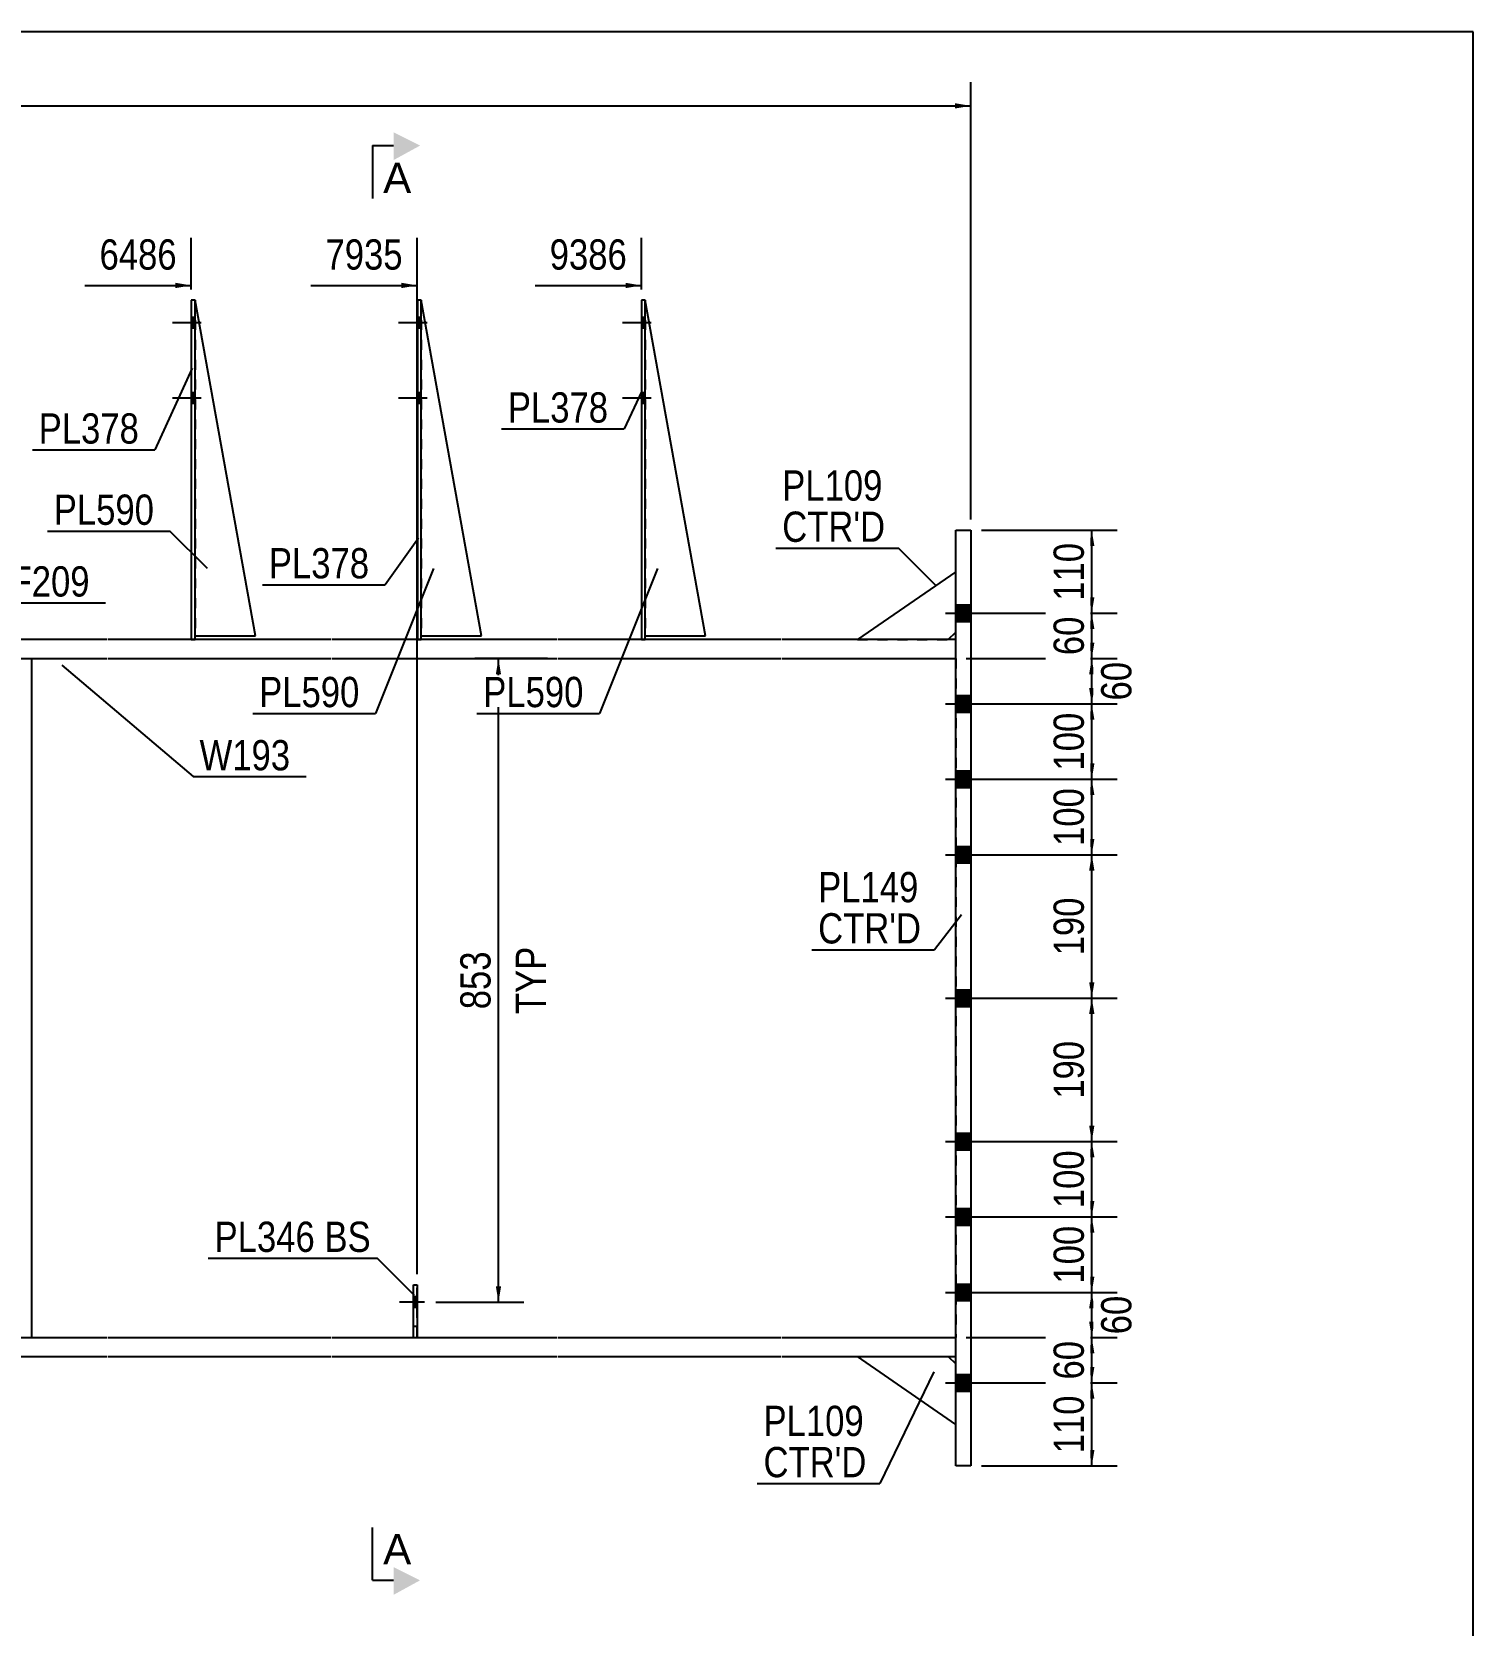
# Model space of a CAD drawing. Header units: millimetres. Extents: x -247 to 166, y -171 to 116.
# Drawn here: x 29.4 to 165.8, y -34.4 to 116.5 of the extents above; entities that cross this region are included whole.
import ezdxf

# ---------------------------------------------------------------- set-up
doc = ezdxf.new("R2010")
doc.units = ezdxf.units.MM
doc.linetypes.add('DXK_LINE_DOT1', pattern=[1.8814, 0.9407, -0.9407])
doc.linetypes.add('DXK_LINE_DOT2', pattern=[3.9198, 1.9599, -1.9599])
doc.styles.add('Arial', font='ARIAL.TTF', dxfattribs={"height": 0.2})
doc.styles.add('Arial Narrow', font='ARIALN.TTF', dxfattribs={"height": 0.2})

# ---------------------------------------------------------------- blocks, each defined once
blk = doc.blocks.new('Unknown-629050129-1210')
at = {"color": 5, "linetype": 'Continuous'}
for p, q in [((165.78, 116.47), (-244.22, 116.47)), ((165.78, -170.53), (165.78, 116.47))]:
    blk.add_line(p, q, dxfattribs=at)
blk = doc.blocks.new('Part-629050129-2109 - 1634')
at = {"color": 7, "linetype": 'DXK_LINE_DOT1'}
for p, q in [((65.48, -7.14), (65.48, -2.14)), ((65.48, -2.14), (65.83, -2.14)), ((65.83, -7.14), (65.83, -2.14)), ((65.48, -6.07), (65.83, -6.07))]:
    blk.add_line(p, q, dxfattribs=at)
blk = doc.blocks.new('Part-629050129-2190 - 1634')
at = {"color": 2, "linetype": 'Continuous'}
for p, q in [((66.21, 91.07), (65.85, 91.07)), ((65.85, 91.07), (65.85, 58.93)), ((66.21, 58.93), (66.21, 91.07))]:
    blk.add_line(p, q, dxfattribs=at)
at = {"color": 7, "linetype": 'DXK_LINE_DOT1'}
blk.add_line((65.85, 58.93), (66.21, 58.93), dxfattribs=at)
blk = doc.blocks.new('Bolt-629050129-2178 - 1634')
at = {"linetype": 'Continuous'}
for points in [[(116.8, 62.21), (116.8, 60.64), (118.23, 60.64), (118.23, 62.21)], [(116.8, 62.21), (116.8, 60.64), (118.23, 60.64), (118.23, 62.21)], [(116.8, 53.64), (116.8, 52.07), (118.23, 52.07), (118.23, 53.64)], [(116.8, 53.64), (116.8, 52.07), (118.23, 52.07), (118.23, 53.64)], [(116.8, 46.5), (116.8, 44.93), (118.23, 44.93), (118.23, 46.5)], [(116.8, 46.5), (116.8, 44.93), (118.23, 44.93), (118.23, 46.5)], [(116.8, 39.36), (116.8, 37.79), (118.23, 37.79), (118.23, 39.36)], [(116.8, 39.36), (116.8, 37.79), (118.23, 37.79), (118.23, 39.36)], [(116.8, 25.79), (116.8, 24.21), (118.23, 24.21), (118.23, 25.79)], [(116.8, 25.79), (116.8, 24.21), (118.23, 24.21), (118.23, 25.79)], [(116.8, 12.21), (116.8, 10.64), (118.23, 10.64), (118.23, 12.21)], [(116.8, 12.21), (116.8, 10.64), (118.23, 10.64), (118.23, 12.21)], [(116.8, 5.07), (116.8, 3.5), (118.23, 3.5), (118.23, 5.07)], [(116.8, 5.07), (116.8, 3.5), (118.23, 3.5), (118.23, 5.07)], [(116.8, -2.07), (116.8, -3.64), (118.23, -3.64), (118.23, -2.07)], [(116.8, -2.07), (116.8, -3.64), (118.23, -3.64), (118.23, -2.07)], [(116.8, -10.64), (116.8, -12.21), (118.23, -12.21), (118.23, -10.64)], [(116.8, -10.64), (116.8, -12.21), (118.23, -12.21), (118.23, -10.64)]]:
    blk.add_hatch(color=3, dxfattribs=at).paths.add_polyline_path(points)
at = {"color": 3, "linetype": 'Continuous'}
for p, q in [((116.8, 62.21), (118.23, 62.21)), ((116.8, 62.21), (118.23, 62.21)), ((115.84, 61.43), (122.52, 61.43)), ((115.84, 61.43), (122.52, 61.43)), ((116.8, 60.64), (118.23, 60.64)), ((116.8, 60.64), (118.23, 60.64)), ((115.84, 52.86), (122.52, 52.86)), ((115.84, 52.86), (122.52, 52.86)), ((116.8, 53.64), (118.23, 53.64)), ((116.8, 53.64), (118.23, 53.64)), ((116.8, 52.07), (118.23, 52.07)), ((116.8, 52.07), (118.23, 52.07)), ((115.84, 45.71), (122.52, 45.71)), ((115.84, 45.71), (122.52, 45.71)), ((116.8, 46.5), (118.23, 46.5)), ((116.8, 46.5), (118.23, 46.5)), ((116.8, 44.93), (118.23, 44.93)), ((116.8, 44.93), (118.23, 44.93)), ((116.8, 39.36), (118.23, 39.36)), ((116.8, 39.36), (118.23, 39.36)), ((115.84, 38.57), (122.52, 38.57)), ((115.84, 38.57), (122.52, 38.57)), ((116.8, 37.79), (118.23, 37.79)), ((116.8, 37.79), (118.23, 37.79)), ((116.8, 25.79), (118.23, 25.79)), ((116.8, 25.79), (118.23, 25.79)), ((115.84, 25), (122.52, 25)), ((115.84, 25), (122.52, 25)), ((116.8, 24.21), (118.23, 24.21)), ((116.8, 24.21), (118.23, 24.21)), ((116.8, 12.21), (118.23, 12.21)), ((116.8, 12.21), (118.23, 12.21)), ((115.84, 11.43), (122.52, 11.43)), ((115.84, 11.43), (122.52, 11.43)), ((116.8, 10.64), (118.23, 10.64)), ((116.8, 10.64), (118.23, 10.64)), ((116.8, 5.07), (118.23, 5.07)), ((116.8, 5.07), (118.23, 5.07)), ((115.84, 4.29), (122.52, 4.29)), ((115.84, 4.29), (122.52, 4.29)), ((116.8, 3.5), (118.23, 3.5)), ((116.8, 3.5), (118.23, 3.5)), ((115.84, -2.86), (122.52, -2.86)), ((115.84, -2.86), (122.52, -2.86)), ((116.8, -2.07), (118.23, -2.07)), ((116.8, -2.07), (118.23, -2.07)), ((116.8, -3.64), (118.23, -3.64)), ((116.8, -3.64), (118.23, -3.64)), ((115.84, -11.43), (122.52, -11.43)), ((115.84, -11.43), (122.52, -11.43)), ((116.8, -10.64), (118.23, -10.64)), ((116.8, -10.64), (118.23, -10.64)), ((116.8, -12.21), (118.23, -12.21)), ((116.8, -12.21), (118.23, -12.21))]:
    blk.add_line(p, q, dxfattribs=at)
blk = doc.blocks.new('Part-629050129-2104 - 1634')
at = {"color": 2, "linetype": 'Continuous'}
for p, q in [((116.8, 65.36), (107.52, 58.93)), ((116.09, 58.93), (116.8, 59.64))]:
    blk.add_line(p, q, dxfattribs=at)
at = {"color": 7, "linetype": 'DXK_LINE_DOT1'}
for p, q in [((116.8, 59.64), (116.8, 65.36)), ((107.52, 58.93), (116.09, 58.93))]:
    blk.add_line(p, q, dxfattribs=at)
blk = doc.blocks.new('Part-629050129-1982 - 1634')
at = {"color": 2, "linetype": 'Continuous'}
for p, q in [((116.8, -15.36), (107.52, -8.93)), ((116.09, -8.93), (116.8, -9.64))]:
    blk.add_line(p, q, dxfattribs=at)
at = {"color": 7, "linetype": 'DXK_LINE_DOT1'}
for p, q in [((107.52, -8.93), (116.09, -8.93)), ((116.8, -15.36), (116.8, -9.64))]:
    blk.add_line(p, q, dxfattribs=at)
blk = doc.blocks.new('Part-629050129-1947 - 1634')
at = {"color": 2, "linetype": 'Continuous'}
for p, q in [((87.42, 91.07), (87.06, 91.07)), ((87.06, 91.07), (87.06, 58.93)), ((87.42, 58.93), (87.42, 91.07))]:
    blk.add_line(p, q, dxfattribs=at)
at = {"color": 7, "linetype": 'DXK_LINE_DOT1'}
blk.add_line((87.06, 58.93), (87.42, 58.93), dxfattribs=at)
blk = doc.blocks.new('Bolt-629050129-1948 - 1634')
at = {"linetype": 'Continuous'}
for points in [[(66.21, 88.43), (66.21, 89.43), (65.85, 89.43), (65.85, 88.43)], [(66.21, 88.43), (66.21, 89.43), (65.85, 89.43), (65.85, 88.43)], [(66.21, 81.29), (66.21, 82.29), (65.85, 82.29), (65.85, 81.29)], [(66.21, 81.29), (66.21, 82.29), (65.85, 82.29), (65.85, 81.29)]]:
    blk.add_hatch(color=3, dxfattribs=at).paths.add_polyline_path(points)
at = {"color": 3, "linetype": 'Continuous'}
for p, q in [((66.21, 89.43), (65.85, 89.43)), ((66.21, 89.43), (65.85, 89.43)), ((66.78, 88.93), (64.07, 88.93)), ((66.78, 88.93), (64.07, 88.93)), ((66.21, 88.43), (65.85, 88.43)), ((66.21, 88.43), (65.85, 88.43)), ((66.78, 81.79), (64.07, 81.79)), ((66.78, 81.79), (64.07, 81.79)), ((66.21, 82.29), (65.85, 82.29)), ((66.21, 82.29), (65.85, 82.29)), ((66.21, 81.29), (65.85, 81.29)), ((66.21, 81.29), (65.85, 81.29))]:
    blk.add_line(p, q, dxfattribs=at)
blk = doc.blocks.new('Part-629050129-1953 - 1634')
at = {"color": 2, "linetype": 'Continuous'}
for p, q in [((71.92, 59.29), (66.21, 91.07)), ((66.21, 59.29), (71.92, 59.29))]:
    blk.add_line(p, q, dxfattribs=at)
at = {"color": 7, "linetype": 'DXK_LINE_DOT1'}
blk.add_line((66.21, 91.07), (66.21, 59.29), dxfattribs=at)
blk = doc.blocks.new('Part-629050129-2004 - 1634')
at = {"color": 2, "linetype": 'Continuous'}
blk.add_line((29.31, 57.14), (29.31, -7.14), dxfattribs=at)
at = {"color": 7, "linetype": 'DXK_LINE_DOT1'}
for p, q in [((29.31, 57.14), (36.45, 57.14)), ((36.55, 57.14), (57.66, 57.14)), ((57.76, 57.14), (79.07, 57.14)), ((79.17, 57.14), (100.27, 57.14)), ((100.37, 57.14), (116.8, 57.14)), ((116.8, 57.14), (116.8, -7.14)), ((29.31, -7.14), (36.45, -7.14)), ((36.55, -7.14), (57.66, -7.14)), ((57.76, -7.14), (79.07, -7.14)), ((79.17, -7.14), (100.27, -7.14)), ((100.37, -7.14), (116.8, -7.14))]:
    blk.add_line(p, q, dxfattribs=at)
blk = doc.blocks.new('Part-629050129-2033 - 1634')
at = {"color": 2, "linetype": 'Continuous'}
for p, q in [((116.8, 69.29), (118.23, 69.29)), ((116.8, -19.29), (116.8, 69.29)), ((118.23, 69.29), (118.23, -19.29)), ((118.23, -19.29), (116.8, -19.29))]:
    blk.add_line(p, q, dxfattribs=at)
blk = doc.blocks.new('Bolt-629050129-2179 - 1634')
at = {"linetype": 'Continuous'}
for points in [[(87.42, 88.43), (87.42, 89.43), (87.06, 89.43), (87.06, 88.43)], [(87.42, 88.43), (87.42, 89.43), (87.06, 89.43), (87.06, 88.43)], [(87.42, 81.29), (87.42, 82.29), (87.06, 82.29), (87.06, 81.29)], [(87.42, 81.29), (87.42, 82.29), (87.06, 82.29), (87.06, 81.29)]]:
    blk.add_hatch(color=3, dxfattribs=at).paths.add_polyline_path(points)
at = {"color": 3, "linetype": 'Continuous'}
for p, q in [((87.42, 89.43), (87.06, 89.43)), ((87.42, 89.43), (87.06, 89.43)), ((87.99, 88.93), (85.27, 88.93)), ((87.99, 88.93), (85.27, 88.93)), ((87.42, 88.43), (87.06, 88.43)), ((87.42, 88.43), (87.06, 88.43)), ((87.99, 81.79), (85.27, 81.79)), ((87.99, 81.79), (85.27, 81.79)), ((87.42, 82.29), (87.06, 82.29)), ((87.42, 82.29), (87.06, 82.29)), ((87.42, 81.29), (87.06, 81.29)), ((87.42, 81.29), (87.06, 81.29))]:
    blk.add_line(p, q, dxfattribs=at)
blk = doc.blocks.new('Part-629050129-2077 - 1634')
at = {"color": 2, "linetype": 'Continuous'}
for p, q in [((14.93, 58.93), (14.93, 57.14)), ((22.07, 58.93), (14.93, 58.93)), ((36.45, 58.93), (22.17, 58.93)), ((57.66, 58.93), (36.55, 58.93)), ((79.07, 58.93), (57.76, 58.93)), ((100.27, 58.93), (79.17, 58.93)), ((116.8, 58.93), (100.37, 58.93)), ((116.8, 57.14), (116.8, 58.93)), ((14.93, 57.14), (22.07, 57.14)), ((22.17, 57.14), (36.45, 57.14)), ((36.55, 57.14), (57.66, 57.14)), ((57.76, 57.14), (79.07, 57.14)), ((79.17, 57.14), (100.27, 57.14)), ((100.37, 57.14), (116.8, 57.14))]:
    blk.add_line(p, q, dxfattribs=at)
blk = doc.blocks.new('Part-629050129-2195 - 1634')
at = {"color": 2, "linetype": 'Continuous'}
for p, q in [((44.8, 91.07), (44.45, 91.07)), ((44.45, 91.07), (44.45, 58.93)), ((44.8, 58.93), (44.8, 91.07))]:
    blk.add_line(p, q, dxfattribs=at)
at = {"color": 7, "linetype": 'DXK_LINE_DOT1'}
blk.add_line((44.45, 58.93), (44.8, 58.93), dxfattribs=at)
blk = doc.blocks.new('Bolt-629050129-2197 - 1634')
at = {"linetype": 'Continuous'}
for points in [[(44.8, 88.43), (44.8, 89.43), (44.45, 89.43), (44.45, 88.43)], [(44.8, 88.43), (44.8, 89.43), (44.45, 89.43), (44.45, 88.43)], [(44.8, 81.29), (44.8, 82.29), (44.45, 82.29), (44.45, 81.29)], [(44.8, 81.29), (44.8, 82.29), (44.45, 82.29), (44.45, 81.29)]]:
    blk.add_hatch(color=3, dxfattribs=at).paths.add_polyline_path(points)
at = {"color": 3, "linetype": 'Continuous'}
for p, q in [((44.8, 89.43), (44.45, 89.43)), ((44.8, 89.43), (44.45, 89.43)), ((45.38, 88.93), (42.66, 88.93)), ((45.38, 88.93), (42.66, 88.93)), ((44.8, 88.43), (44.45, 88.43)), ((44.8, 88.43), (44.45, 88.43)), ((45.38, 81.79), (42.66, 81.79)), ((45.38, 81.79), (42.66, 81.79)), ((44.8, 82.29), (44.45, 82.29)), ((44.8, 82.29), (44.45, 82.29)), ((44.8, 81.29), (44.45, 81.29)), ((44.8, 81.29), (44.45, 81.29))]:
    blk.add_line(p, q, dxfattribs=at)
blk = doc.blocks.new('Part-629050129-3412 - 1634')
at = {"color": 2, "linetype": 'Continuous'}
for p, q in [((50.52, 59.29), (44.8, 91.07)), ((44.8, 59.29), (50.52, 59.29))]:
    blk.add_line(p, q, dxfattribs=at)
at = {"color": 7, "linetype": 'DXK_LINE_DOT1'}
blk.add_line((44.8, 91.07), (44.8, 59.29), dxfattribs=at)
blk = doc.blocks.new('Part-629050129-2274 - 1634')
at = {"color": 2, "linetype": 'Continuous'}
for p, q in [((14.93, -8.93), (14.93, -7.14)), ((14.93, -7.14), (22.07, -7.14)), ((22.17, -7.14), (36.45, -7.14)), ((36.55, -7.14), (57.66, -7.14)), ((57.76, -7.14), (79.07, -7.14)), ((79.17, -7.14), (100.27, -7.14)), ((100.37, -7.14), (116.8, -7.14)), ((116.8, -8.93), (116.8, -7.14)), ((14.93, -8.93), (22.07, -8.93)), ((22.17, -8.93), (36.45, -8.93)), ((36.55, -8.93), (57.66, -8.93)), ((57.76, -8.93), (79.07, -8.93)), ((79.17, -8.93), (100.27, -8.93)), ((100.37, -8.93), (116.8, -8.93))]:
    blk.add_line(p, q, dxfattribs=at)
blk = doc.blocks.new('Part-629050129-3408 - 1634')
at = {"color": 2, "linetype": 'Continuous'}
for p, q in [((93.13, 59.29), (87.42, 91.07)), ((87.42, 59.29), (93.13, 59.29))]:
    blk.add_line(p, q, dxfattribs=at)
at = {"color": 7, "linetype": 'DXK_LINE_DOT1'}
blk.add_line((87.42, 91.07), (87.42, 59.29), dxfattribs=at)
blk = doc.blocks.new('Part-629050129-3409 - 1634')
at = {"color": 2, "linetype": 'Continuous'}
for p, q in [((65.48, -7.14), (65.48, -2.14)), ((65.48, -2.14), (65.83, -2.14)), ((65.83, -2.14), (65.83, -7.14))]:
    blk.add_line(p, q, dxfattribs=at)
blk = doc.blocks.new('Bolt-629050129-3418 - 1634')
at = {"color": 3, "linetype": 'DXK_LINE_DOT2'}
for p, q in [((66.51, -3.79), (64.15, -3.79)), ((65.83, -3.29), (65.48, -3.29)), ((65.83, -4.29), (65.48, -4.29))]:
    blk.add_line(p, q, dxfattribs=at)
blk = doc.blocks.new('Bolt-629050129-3421 - 1634')
at = {"linetype": 'Continuous'}
blk.add_hatch(color=3, dxfattribs=at).paths.add_polyline_path([(65.83, -4.29), (65.83, -3.29), (65.48, -3.29), (65.48, -4.29)])
at = {"color": 3, "linetype": 'Continuous'}
for p, q in [((66.51, -3.79), (64.15, -3.79)), ((65.83, -3.29), (65.48, -3.29)), ((65.83, -4.29), (65.48, -4.29))]:
    blk.add_line(p, q, dxfattribs=at)
blk = doc.blocks.new('StraightDimension-629050129-6717 - 1634')
at = {"linetype": 'Continuous'}
for points in [[(129.43, 67.79), (129.68, 69.29), (129.93, 67.79)], [(129.93, 62.93), (129.68, 61.43), (129.43, 62.93)]]:
    blk.add_hatch(color=7, dxfattribs=at).paths.add_polyline_path(points)
at = {"color": 7, "linetype": 'Continuous'}
for p, q in [((119.23, 69.29), (132.08, 69.29)), ((129.68, 61.43), (129.68, 69.29)), ((119.23, 61.43), (132.08, 61.43))]:
    blk.add_line(p, q, dxfattribs=at)
at = {"color": 0}
blk.add_wipeout([(129.53, 68.7), (125.33, 68.7), (125.33, 62.01), (129.53, 62.01)], dxfattribs=at)
at = {"color": 3, "style": 'Arial Narrow'}
blk.add_text('110', height=2.863, rotation=90.0002, dxfattribs=at).set_placement((128.93, 62.61))
blk = doc.blocks.new('StraightDimension-629050129-6719 - 1634')
at = {"linetype": 'Continuous'}
for points in [[(129.43, 55.64), (129.68, 57.14), (129.93, 55.64)], [(129.93, 54.36), (129.68, 52.86), (129.43, 54.36)]]:
    blk.add_hatch(color=7, dxfattribs=at).paths.add_polyline_path(points)
at = {"color": 7, "linetype": 'Continuous'}
for p, q in [((117.8, 57.14), (131.93, 57.14)), ((129.68, 52.86), (129.68, 57.14)), ((120.18, 52.86), (131.93, 52.86))]:
    blk.add_line(p, q, dxfattribs=at)
at = {"color": 0}
blk.add_wipeout([(134.03, 57.43), (129.83, 57.43), (129.83, 52.57), (134.03, 52.57)], dxfattribs=at)
at = {"color": 3, "style": 'Arial Narrow'}
blk.add_text('60', height=2.863, rotation=90.0002, dxfattribs=at).set_placement((133.43, 53.17))
blk = doc.blocks.new('StraightDimension-629050129-2347 - 1634')
at = {"linetype": 'Continuous'}
blk.add_hatch(color=7, dxfattribs=at).paths.add_polyline_path([(116.73, 109.71), (118.23, 109.46), (116.73, 109.21)])
at = {"color": 7, "linetype": 'Continuous'}
for p, q in [((118.23, 70.29), (118.23, 111.71)), ((-215.36, 109.46), (118.23, 109.46))]:
    blk.add_line(p, q, dxfattribs=at)
blk = doc.blocks.new('StraightDimension-629050129-6728 - 1634')
at = {"linetype": 'Continuous'}
for points in [[(129.43, -12.93), (129.68, -11.43), (129.93, -12.93)], [(129.93, -17.79), (129.68, -19.29), (129.43, -17.79)]]:
    blk.add_hatch(color=7, dxfattribs=at).paths.add_polyline_path(points)
at = {"color": 7, "linetype": 'Continuous'}
for p, q in [((117.8, -11.43), (132.08, -11.43)), ((129.68, -19.29), (129.68, -11.43)), ((119.23, -19.29), (132.08, -19.29))]:
    blk.add_line(p, q, dxfattribs=at)
at = {"color": 0}
blk.add_wipeout([(129.53, -12.01), (125.33, -12.01), (125.33, -18.7), (129.53, -18.7)], dxfattribs=at)
at = {"color": 3, "style": 'Arial Narrow'}
blk.add_text('110', height=2.863, rotation=90.0002, dxfattribs=at).set_placement((128.93, -18.1))
blk = doc.blocks.new('StraightDimension-629050129-2548 - 1634')
at = {"linetype": 'Continuous'}
for points in [[(73.27, 55.64), (73.52, 57.14), (73.77, 55.64)], [(73.77, -2.29), (73.52, -3.79), (73.27, -2.29)]]:
    blk.add_hatch(color=7, dxfattribs=at).paths.add_polyline_path(points)
at = {"color": 7, "linetype": 'Continuous'}
for p, q in [((78.17, 57.14), (71.27, 57.14)), ((73.52, -3.79), (73.52, 57.14)), ((67.6, -3.79), (75.92, -3.79))]:
    blk.add_line(p, q, dxfattribs=at)
at = {"color": 0, "linetype": 'Continuous'}
blk.add_wipeout([(78.62, 30.47), (74.42, 30.47), (74.42, 22.88), (78.62, 22.88)], dxfattribs=at)
at = {"color": 3, "linetype": 'Continuous', "style": 'Arial Narrow'}
blk.add_text('TYP', height=2.863, rotation=90.0002, dxfattribs=at).set_placement((78.02, 23.48))
at = {"color": 0}
blk.add_wipeout([(73.37, 30.02), (69.17, 30.02), (69.17, 23.34), (73.37, 23.34)], dxfattribs=at)
at = {"color": 3, "style": 'Arial Narrow'}
blk.add_text('853', height=2.863, rotation=90.0002, dxfattribs=at).set_placement((72.77, 23.94))
blk = doc.blocks.new('StraightDimension-629050129-6724 - 1634')
at = {"linetype": 'Continuous'}
for points in [[(129.43, 9.93), (129.68, 11.43), (129.93, 9.93)], [(129.93, 5.79), (129.68, 4.29), (129.43, 5.79)]]:
    blk.add_hatch(color=7, dxfattribs=at).paths.add_polyline_path(points)
at = {"color": 7, "linetype": 'Continuous'}
for p, q in [((117.8, 11.43), (132.08, 11.43)), ((129.68, 4.29), (129.68, 11.43)), ((117.8, 4.29), (132.08, 4.29))]:
    blk.add_line(p, q, dxfattribs=at)
at = {"color": 0}
blk.add_wipeout([(129.53, 11.2), (125.33, 11.2), (125.33, 4.51), (129.53, 4.51)], dxfattribs=at)
at = {"color": 3, "style": 'Arial Narrow'}
blk.add_text('100', height=2.863, rotation=90.0002, dxfattribs=at).set_placement((128.93, 5.11))
blk = doc.blocks.new('StraightDimension-629050129-6726 - 1634')
at = {"linetype": 'Continuous'}
for points in [[(129.43, -4.36), (129.68, -2.86), (129.93, -4.36)], [(129.93, -5.64), (129.68, -7.14), (129.43, -5.64)]]:
    blk.add_hatch(color=7, dxfattribs=at).paths.add_polyline_path(points)
at = {"color": 7, "linetype": 'Continuous'}
for p, q in [((120.18, -2.86), (131.93, -2.86)), ((129.68, -7.14), (129.68, -2.86)), ((117.8, -7.14), (131.93, -7.14))]:
    blk.add_line(p, q, dxfattribs=at)
at = {"color": 0}
blk.add_wipeout([(134.03, -2.57), (129.83, -2.57), (129.83, -7.43), (134.03, -7.43)], dxfattribs=at)
at = {"color": 3, "style": 'Arial Narrow'}
blk.add_text('60', height=2.863, rotation=90.0002, dxfattribs=at).set_placement((133.43, -6.83))
blk = doc.blocks.new('StraightDimension-629050129-6357 - 1634')
at = {"linetype": 'Continuous'}
blk.add_hatch(color=7, dxfattribs=at).paths.add_polyline_path([(85.56, 92.71), (87.06, 92.46), (85.56, 92.21)])
at = {"color": 7, "linetype": 'Continuous'}
for p, q in [((87.06, 92.07), (87.06, 96.96)), ((77, 92.46), (87.06, 92.46))]:
    blk.add_line(p, q, dxfattribs=at)
at = {"color": 0}
blk.add_wipeout([(86.28, 93.36), (86.28, 97.56), (77.77, 97.56), (77.77, 93.36)], dxfattribs=at)
at = {"color": 3, "style": 'Arial Narrow'}
blk.add_text('9386', height=2.863, dxfattribs=at).set_placement((78.37, 93.96))
blk = doc.blocks.new('StraightDimension-629050129-6358 - 1634')
at = {"linetype": 'Continuous'}
blk.add_hatch(color=7, dxfattribs=at).paths.add_polyline_path([(64.33, 92.71), (65.83, 92.46), (64.33, 92.21)])
at = {"color": 7, "linetype": 'Continuous'}
for p, q in [((65.83, -1.14), (65.83, 96.96)), ((55.77, 92.46), (65.83, 92.46))]:
    blk.add_line(p, q, dxfattribs=at)
at = {"color": 0}
blk.add_wipeout([(65.06, 93.36), (65.06, 97.56), (56.55, 97.56), (56.55, 93.36)], dxfattribs=at)
at = {"color": 3, "style": 'Arial Narrow'}
blk.add_text('7935', height=2.863, dxfattribs=at).set_placement((57.15, 93.96))
blk = doc.blocks.new('StraightDimension-629050129-6359 - 1634')
at = {"linetype": 'Continuous'}
blk.add_hatch(color=7, dxfattribs=at).paths.add_polyline_path([(42.95, 92.71), (44.45, 92.46), (42.95, 92.21)])
at = {"color": 7, "linetype": 'Continuous'}
for p, q in [((44.45, 92.07), (44.45, 96.96)), ((34.38, 92.46), (44.45, 92.46))]:
    blk.add_line(p, q, dxfattribs=at)
at = {"color": 0}
blk.add_wipeout([(43.67, 93.36), (43.67, 97.56), (35.16, 97.56), (35.16, 93.36)], dxfattribs=at)
at = {"color": 3, "style": 'Arial Narrow'}
blk.add_text('6486', height=2.863, dxfattribs=at).set_placement((35.76, 93.96))
blk = doc.blocks.new('StraightDimension-629050129-6718 - 1634')
at = {"linetype": 'Continuous'}
for points in [[(129.43, 59.93), (129.68, 61.43), (129.93, 59.93)], [(129.93, 58.64), (129.68, 57.14), (129.43, 58.64)]]:
    blk.add_hatch(color=7, dxfattribs=at).paths.add_polyline_path(points)
at = {"color": 7, "linetype": 'Continuous'}
for p, q in [((119.23, 61.43), (132.08, 61.43)), ((129.68, 57.14), (129.68, 61.43)), ((117.8, 57.14), (132.08, 57.14))]:
    blk.add_line(p, q, dxfattribs=at)
at = {"color": 0}
blk.add_wipeout([(129.53, 61.71), (125.33, 61.71), (125.33, 56.86), (129.53, 56.86)], dxfattribs=at)
at = {"color": 3, "style": 'Arial Narrow'}
blk.add_text('60', height=2.863, rotation=90.0002, dxfattribs=at).set_placement((128.93, 57.46))
blk = doc.blocks.new('StraightDimension-629050129-6720 - 1634')
at = {"linetype": 'Continuous'}
for points in [[(129.43, 51.36), (129.68, 52.86), (129.93, 51.36)], [(129.93, 47.21), (129.68, 45.71), (129.43, 47.21)]]:
    blk.add_hatch(color=7, dxfattribs=at).paths.add_polyline_path(points)
at = {"color": 7, "linetype": 'Continuous'}
for p, q in [((120.18, 52.86), (132.08, 52.86)), ((129.68, 45.71), (129.68, 52.86)), ((117.8, 45.71), (132.08, 45.71))]:
    blk.add_line(p, q, dxfattribs=at)
at = {"color": 0}
blk.add_wipeout([(129.53, 52.63), (125.33, 52.63), (125.33, 45.94), (129.53, 45.94)], dxfattribs=at)
at = {"color": 3, "style": 'Arial Narrow'}
blk.add_text('100', height=2.863, rotation=90.0002, dxfattribs=at).set_placement((128.93, 46.54))
blk = doc.blocks.new('StraightDimension-629050129-6721 - 1634')
at = {"linetype": 'Continuous'}
for points in [[(129.43, 44.21), (129.68, 45.71), (129.93, 44.21)], [(129.93, 40.07), (129.68, 38.57), (129.43, 40.07)]]:
    blk.add_hatch(color=7, dxfattribs=at).paths.add_polyline_path(points)
at = {"color": 7, "linetype": 'Continuous'}
for p, q in [((117.8, 45.71), (132.08, 45.71)), ((129.68, 38.57), (129.68, 45.71)), ((117.8, 38.57), (132.08, 38.57))]:
    blk.add_line(p, q, dxfattribs=at)
at = {"color": 0}
blk.add_wipeout([(129.53, 45.49), (125.33, 45.49), (125.33, 38.8), (129.53, 38.8)], dxfattribs=at)
at = {"color": 3, "style": 'Arial Narrow'}
blk.add_text('100', height=2.863, rotation=90.0002, dxfattribs=at).set_placement((128.93, 39.4))
blk = doc.blocks.new('StraightDimension-629050129-6722 - 1634')
at = {"linetype": 'Continuous'}
for points in [[(129.43, 37.07), (129.68, 38.57), (129.93, 37.07)], [(129.93, 26.5), (129.68, 25), (129.43, 26.5)]]:
    blk.add_hatch(color=7, dxfattribs=at).paths.add_polyline_path(points)
at = {"color": 7, "linetype": 'Continuous'}
for p, q in [((117.8, 38.57), (132.08, 38.57)), ((129.68, 25), (129.68, 38.57)), ((117.8, 25), (132.08, 25))]:
    blk.add_line(p, q, dxfattribs=at)
at = {"color": 0}
blk.add_wipeout([(129.53, 35.13), (125.33, 35.13), (125.33, 28.44), (129.53, 28.44)], dxfattribs=at)
at = {"color": 3, "style": 'Arial Narrow'}
blk.add_text('190', height=2.863, rotation=90.0002, dxfattribs=at).set_placement((128.93, 29.04))
blk = doc.blocks.new('StraightDimension-629050129-6723 - 1634')
at = {"linetype": 'Continuous'}
for points in [[(129.43, 23.5), (129.68, 25), (129.93, 23.5)], [(129.93, 12.93), (129.68, 11.43), (129.43, 12.93)]]:
    blk.add_hatch(color=7, dxfattribs=at).paths.add_polyline_path(points)
at = {"color": 7, "linetype": 'Continuous'}
for p, q in [((117.8, 25), (132.08, 25)), ((129.68, 11.43), (129.68, 25)), ((117.8, 11.43), (132.08, 11.43))]:
    blk.add_line(p, q, dxfattribs=at)
at = {"color": 0}
blk.add_wipeout([(129.53, 21.56), (125.33, 21.56), (125.33, 14.87), (129.53, 14.87)], dxfattribs=at)
at = {"color": 3, "style": 'Arial Narrow'}
blk.add_text('190', height=2.863, rotation=90.0002, dxfattribs=at).set_placement((128.93, 15.47))
blk = doc.blocks.new('StraightDimension-629050129-6725 - 1634')
at = {"linetype": 'Continuous'}
for points in [[(129.43, 2.79), (129.68, 4.29), (129.93, 2.79)], [(129.93, -1.36), (129.68, -2.86), (129.43, -1.36)]]:
    blk.add_hatch(color=7, dxfattribs=at).paths.add_polyline_path(points)
at = {"color": 7, "linetype": 'Continuous'}
for p, q in [((117.8, 4.29), (132.08, 4.29)), ((129.68, -2.86), (129.68, 4.29)), ((120.18, -2.86), (132.08, -2.86))]:
    blk.add_line(p, q, dxfattribs=at)
at = {"color": 0}
blk.add_wipeout([(129.53, 4.06), (125.33, 4.06), (125.33, -2.63), (129.53, -2.63)], dxfattribs=at)
at = {"color": 3, "style": 'Arial Narrow'}
blk.add_text('100', height=2.863, rotation=90.0002, dxfattribs=at).set_placement((128.93, -2.03))
blk = doc.blocks.new('StraightDimension-629050129-6727 - 1634')
at = {"linetype": 'Continuous'}
for points in [[(129.43, -8.64), (129.68, -7.14), (129.93, -8.64)], [(129.93, -9.93), (129.68, -11.43), (129.43, -9.93)]]:
    blk.add_hatch(color=7, dxfattribs=at).paths.add_polyline_path(points)
at = {"color": 7, "linetype": 'Continuous'}
for p, q in [((117.8, -7.14), (132.08, -7.14)), ((129.68, -11.43), (129.68, -7.14)), ((117.8, -11.43), (132.08, -11.43))]:
    blk.add_line(p, q, dxfattribs=at)
at = {"color": 0}
blk.add_wipeout([(129.53, -6.86), (125.33, -6.86), (125.33, -11.71), (129.53, -11.71)], dxfattribs=at)
at = {"color": 3, "style": 'Arial Narrow'}
blk.add_text('60', height=2.863, rotation=90.0002, dxfattribs=at).set_placement((128.93, -11.11))
blk = doc.blocks.new('Mark-629050129-1978 - 1634')
at = {"color": 7, "linetype": 'Continuous'}
blk.add_line((114.73, -10.37), (109.61, -20.96), dxfattribs=at)
at = {"color": 0}
for points in [[(108.11, -16.46), (108.11, -13.46), (98.61, -13.46), (98.61, -16.46)], [(108.36, -20.36), (108.36, -17.36), (98.61, -17.36), (98.61, -20.36)]]:
    blk.add_wipeout(points, dxfattribs=at)
for points in [[(108.11, -16.46), (108.11, -13.46), (98.61, -13.46), (98.61, -16.46)], [(108.36, -20.36), (108.36, -17.36), (98.61, -17.36), (98.61, -20.36)]]:
    blk.add_wipeout(points, dxfattribs=at)
at = {"color": 7, "linetype": 'Continuous'}
blk.add_line((98.01, -20.96), (109.61, -20.96), dxfattribs=at)
at = {"color": 3, "style": 'Arial Narrow'}
blk.add_text('PL109', height=2.863, dxfattribs=at).set_placement((98.61, -16.46))
at = {"color": 1, "style": 'Arial Narrow'}
blk.add_text("CTR'D", height=2.863, dxfattribs=at).set_placement((98.61, -20.36))
blk = doc.blocks.new('Mark-629050129-1943 - 1634')
at = {"color": 7, "linetype": 'Continuous'}
blk.add_line((87.06, 82.38), (85.41, 78.88), dxfattribs=at)
at = {"color": 0}
blk.add_wipeout([(83.91, 79.48), (83.91, 82.48), (74.41, 82.48), (74.41, 79.48)], dxfattribs=at)
blk.add_wipeout([(83.91, 79.48), (83.91, 82.48), (74.41, 82.48), (74.41, 79.48)], dxfattribs=at)
at = {"color": 7, "linetype": 'Continuous'}
blk.add_line((73.81, 78.88), (85.41, 78.88), dxfattribs=at)
at = {"color": 3, "style": 'Arial Narrow'}
blk.add_text('PL378', height=2.863, dxfattribs=at).set_placement((74.41, 79.48))
blk = doc.blocks.new('Mark-629050129-2100 - 1634')
at = {"color": 7, "linetype": 'Continuous'}
blk.add_line((114.92, 64.05), (111.39, 67.59), dxfattribs=at)
at = {"color": 0}
for points in [[(109.89, 72.09), (109.89, 75.09), (100.38, 75.09), (100.38, 72.09)], [(110.14, 68.19), (110.14, 71.19), (100.38, 71.19), (100.38, 68.19)]]:
    blk.add_wipeout(points, dxfattribs=at)
for points in [[(109.89, 72.09), (109.89, 75.09), (100.38, 75.09), (100.38, 72.09)], [(110.14, 68.19), (110.14, 71.19), (100.38, 71.19), (100.38, 68.19)]]:
    blk.add_wipeout(points, dxfattribs=at)
at = {"color": 7, "linetype": 'Continuous'}
blk.add_line((99.78, 67.59), (111.39, 67.59), dxfattribs=at)
at = {"color": 3, "style": 'Arial Narrow'}
blk.add_text('PL109', height=2.863, dxfattribs=at).set_placement((100.38, 72.09))
at = {"color": 1, "style": 'Arial Narrow'}
blk.add_text("CTR'D", height=2.863, dxfattribs=at).set_placement((100.38, 68.19))
blk = doc.blocks.new('Mark-629050129-1949 - 1634')
at = {"color": 7, "linetype": 'Continuous'}
blk.add_line((67.37, 65.66), (61.87, 51.94), dxfattribs=at)
at = {"color": 0}
blk.add_wipeout([(60.37, 52.54), (60.37, 55.54), (50.87, 55.54), (50.87, 52.54)], dxfattribs=at)
blk.add_wipeout([(60.37, 52.54), (60.37, 55.54), (50.87, 55.54), (50.87, 52.54)], dxfattribs=at)
at = {"color": 7, "linetype": 'Continuous'}
blk.add_line((50.27, 51.94), (61.87, 51.94), dxfattribs=at)
at = {"color": 3, "style": 'Arial Narrow'}
blk.add_text('PL590', height=2.863, dxfattribs=at).set_placement((50.87, 52.54))
blk = doc.blocks.new('Mark-629050129-2186 - 1634')
at = {"color": 7, "linetype": 'Continuous'}
blk.add_line((65.94, 68.55), (62.79, 64.13), dxfattribs=at)
at = {"color": 0}
blk.add_wipeout([(61.29, 64.73), (61.29, 67.73), (51.79, 67.73), (51.79, 64.73)], dxfattribs=at)
blk.add_wipeout([(61.29, 64.73), (61.29, 67.73), (51.79, 67.73), (51.79, 64.73)], dxfattribs=at)
at = {"color": 7, "linetype": 'Continuous'}
blk.add_line((51.19, 64.13), (62.79, 64.13), dxfattribs=at)
at = {"color": 3, "style": 'Arial Narrow'}
blk.add_text('PL378', height=2.863, dxfattribs=at).set_placement((51.79, 64.73))
blk = doc.blocks.new('Mark-629050129-2000 - 1634')
at = {"color": 0}
blk.add_wipeout([(53.82, 46.56), (53.82, 49.56), (45.23, 49.56), (45.23, 46.56)], dxfattribs=at)
blk.add_wipeout([(53.82, 46.56), (53.82, 49.56), (45.23, 49.56), (45.23, 46.56)], dxfattribs=at)
at = {"color": 7, "linetype": 'Continuous'}
for p, q in [((32.19, 56.5), (44.63, 45.96)), ((44.63, 45.96), (55.32, 45.96))]:
    blk.add_line(p, q, dxfattribs=at)
at = {"color": 3, "style": 'Arial Narrow'}
blk.add_text('W193', height=2.863, dxfattribs=at).set_placement((45.23, 46.56))
blk = doc.blocks.new('Mark-629050129-2029 - 1634')
at = {"color": 7, "linetype": 'Continuous'}
blk.add_line((117.35, 32.89), (114.78, 29.57), dxfattribs=at)
at = {"color": 0}
for points in [[(113.28, 34.07), (113.28, 37.07), (103.78, 37.07), (103.78, 34.07)], [(113.53, 30.17), (113.53, 33.17), (103.78, 33.17), (103.78, 30.17)]]:
    blk.add_wipeout(points, dxfattribs=at)
for points in [[(113.28, 34.07), (113.28, 37.07), (103.78, 37.07), (103.78, 34.07)], [(113.53, 30.17), (113.53, 33.17), (103.78, 33.17), (103.78, 30.17)]]:
    blk.add_wipeout(points, dxfattribs=at)
at = {"color": 7, "linetype": 'Continuous'}
blk.add_line((103.18, 29.57), (114.78, 29.57), dxfattribs=at)
at = {"color": 3, "style": 'Arial Narrow'}
blk.add_text('PL149', height=2.863, dxfattribs=at).set_placement((103.78, 34.07))
at = {"color": 1, "style": 'Arial Narrow'}
blk.add_text("CTR'D", height=2.863, dxfattribs=at).set_placement((103.78, 30.17))
blk = doc.blocks.new('Mark-629050129-2073 - 1634')
at = {"color": 0}
blk.add_wipeout([(34.84, 63.01), (34.84, 66.01), (24.79, 66.01), (24.79, 63.01)], dxfattribs=at)
blk.add_wipeout([(34.84, 63.01), (34.84, 66.01), (24.79, 66.01), (24.79, 63.01)], dxfattribs=at)
at = {"color": 7, "linetype": 'Continuous'}
for p, q in [((17.8, 58.88), (24.19, 62.41)), ((24.19, 62.41), (36.34, 62.41))]:
    blk.add_line(p, q, dxfattribs=at)
at = {"color": 3, "style": 'Arial Narrow'}
blk.add_text('OF209', height=2.863, dxfattribs=at).set_placement((24.79, 63.01))
blk = doc.blocks.new('Mark-629050129-2191 - 1634')
at = {"color": 7, "linetype": 'Continuous'}
blk.add_line((44.54, 84.62), (41, 76.89), dxfattribs=at)
at = {"color": 0}
blk.add_wipeout([(39.5, 77.49), (39.5, 80.49), (30, 80.49), (30, 77.49)], dxfattribs=at)
blk.add_wipeout([(39.5, 77.49), (39.5, 80.49), (30, 80.49), (30, 77.49)], dxfattribs=at)
at = {"color": 7, "linetype": 'Continuous'}
blk.add_line((29.4, 76.89), (41, 76.89), dxfattribs=at)
at = {"color": 3, "style": 'Arial Narrow'}
blk.add_text('PL378', height=2.863, dxfattribs=at).set_placement((30, 77.49))
blk = doc.blocks.new('SectionMark-629050129-2842 - 1634')
at = {"color": 7, "linetype": 'Continuous'}
for p, q in [((61.6, 105.7), (61.6, 100.7)), ((61.6, 105.7), (63.6, 105.7)), ((61.6, -30.12), (61.6, -25.12)), ((61.6, -30.12), (63.6, -30.12))]:
    blk.add_line(p, q, dxfattribs=at)
at = {"color": 0, "linetype": 'Continuous'}
for points in [[(65.27, 101.2), (65.27, 104.2), (62.6, 104.2), (62.6, 101.2)], [(65.27, -28.62), (65.27, -25.62), (62.6, -25.62), (62.6, -28.62)]]:
    blk.add_wipeout(points, dxfattribs=at)
at = {"linetype": 'Continuous'}
for points in [[(63.6, 106.95), (66.1, 105.7), (63.6, 104.33)], [(63.6, -28.87), (66.1, -30.12), (63.6, -31.49)]]:
    blk.add_hatch(color=7, dxfattribs=at).paths.add_polyline_path(points)
at = {"color": 136, "linetype": 'Continuous', "style": 'Arial'}
for p in [(62.6, 101.2), (62.6, -28.62)]:
    blk.add_text('A', height=2.87, dxfattribs=at).set_placement(p)
blk = doc.blocks.new('Mark-629050129-3446 - 1634')
at = {"color": 7, "linetype": 'Continuous'}
blk.add_line((88.58, 65.66), (83.08, 51.94), dxfattribs=at)
at = {"color": 0}
blk.add_wipeout([(81.58, 52.54), (81.58, 55.54), (72.08, 55.54), (72.08, 52.54)], dxfattribs=at)
blk.add_wipeout([(81.58, 52.54), (81.58, 55.54), (72.08, 55.54), (72.08, 52.54)], dxfattribs=at)
at = {"color": 7, "linetype": 'Continuous'}
blk.add_line((71.48, 51.94), (83.08, 51.94), dxfattribs=at)
at = {"color": 3, "style": 'Arial Narrow'}
blk.add_text('PL590', height=2.863, dxfattribs=at).set_placement((72.08, 52.54))
blk = doc.blocks.new('Mark-629050129-3452 - 1634')
at = {"color": 7, "linetype": 'Continuous'}
blk.add_line((45.97, 65.66), (42.43, 69.2), dxfattribs=at)
at = {"color": 0}
blk.add_wipeout([(40.93, 69.8), (40.93, 72.8), (31.43, 72.8), (31.43, 69.8)], dxfattribs=at)
blk.add_wipeout([(40.93, 69.8), (40.93, 72.8), (31.43, 72.8), (31.43, 69.8)], dxfattribs=at)
at = {"color": 7, "linetype": 'Continuous'}
blk.add_line((30.83, 69.2), (42.43, 69.2), dxfattribs=at)
at = {"color": 3, "style": 'Arial Narrow'}
blk.add_text('PL590', height=2.863, dxfattribs=at).set_placement((31.43, 69.8))
blk = doc.blocks.new('MarkSet-629050129-6507 - 1634')
at = {"color": 0}
for points in [[(56.15, 0.97), (56.15, 3.97), (46.65, 3.97), (46.65, 0.97)], [(61.43, 0.97), (61.43, 3.97), (57.05, 3.97), (57.05, 0.97)]]:
    blk.add_wipeout(points, dxfattribs=at)
for points in [[(56.15, 0.97), (56.15, 3.97), (46.65, 3.97), (46.65, 0.97)], [(61.43, 0.97), (61.43, 3.97), (57.05, 3.97), (57.05, 0.97)]]:
    blk.add_wipeout(points, dxfattribs=at)
at = {"color": 7, "linetype": 'Continuous'}
for p in [(46.05, 0.37), (65.57, -3.16)]:
    blk.add_line(p, (62.03, 0.37), dxfattribs=at)
at = {"color": 3, "style": 'Arial Narrow'}
for s, p in [('PL346', (46.65, 0.97)), ('BS', (57.05, 0.97))]:
    blk.add_text(s, height=2.863, dxfattribs=at).set_placement(p)

msp = doc.modelspace()

# ---------------------------------------------------------------- block references
for name in ['Unknown-629050129-1210', 'Part-629050129-2195 - 1634', 'Part-629050129-3412 - 1634', 'Part-629050129-2190 - 1634', 'Part-629050129-1953 - 1634', 'Part-629050129-1947 - 1634', 'Part-629050129-3408 - 1634', 'Bolt-629050129-2197 - 1634', 'Bolt-629050129-1948 - 1634', 'Bolt-629050129-2179 - 1634', 'Part-629050129-2033 - 1634', 'Part-629050129-2104 - 1634', 'Bolt-629050129-2178 - 1634', 'Part-629050129-2077 - 1634', 'Part-629050129-2004 - 1634', 'Part-629050129-2109 - 1634', 'Part-629050129-3409 - 1634', 'Bolt-629050129-3418 - 1634', 'Bolt-629050129-3421 - 1634', 'Part-629050129-2274 - 1634', 'Part-629050129-1982 - 1634']:
    msp.add_blockref(name, (0, 0))

# ---------------------------------------------------------------- next in the draw order: block references
for name in ['StraightDimension-629050129-2347 - 1634', 'StraightDimension-629050129-6717 - 1634', 'StraightDimension-629050129-6719 - 1634', 'StraightDimension-629050129-2548 - 1634', 'StraightDimension-629050129-6724 - 1634', 'StraightDimension-629050129-6726 - 1634', 'Mark-629050129-1978 - 1634', 'StraightDimension-629050129-6728 - 1634']:
    msp.add_blockref(name, (0, 0))

# ---------------------------------------------------------------- next in the draw order: block references
for name in ['StraightDimension-629050129-6359 - 1634', 'StraightDimension-629050129-6358 - 1634', 'StraightDimension-629050129-6357 - 1634', 'Mark-629050129-2191 - 1634', 'Mark-629050129-1943 - 1634', 'Mark-629050129-2100 - 1634', 'Mark-629050129-2073 - 1634', 'Mark-629050129-3446 - 1634', 'StraightDimension-629050129-6718 - 1634', 'StraightDimension-629050129-6720 - 1634', 'StraightDimension-629050129-6725 - 1634', 'StraightDimension-629050129-6727 - 1634']:
    msp.add_blockref(name, (0, 0))

# ---------------------------------------------------------------- next in the draw order: block references
for name in ['Mark-629050129-3452 - 1634', 'Mark-629050129-1949 - 1634', 'StraightDimension-629050129-6721 - 1634']:
    msp.add_blockref(name, (0, 0))

# ---------------------------------------------------------------- next in the draw order: block references
for name in ['Mark-629050129-2186 - 1634', 'Mark-629050129-2000 - 1634', 'StraightDimension-629050129-6722 - 1634']:
    msp.add_blockref(name, (0, 0))

# ---------------------------------------------------------------- next in the draw order: block references
for name in ['SectionMark-629050129-2842 - 1634', 'Mark-629050129-2029 - 1634', 'StraightDimension-629050129-6723 - 1634']:
    msp.add_blockref(name, (0, 0))

# ---------------------------------------------------------------- next in the draw order: block references
msp.add_blockref('MarkSet-629050129-6507 - 1634', (0, 0))

doc.saveas('drawing.dxf')
